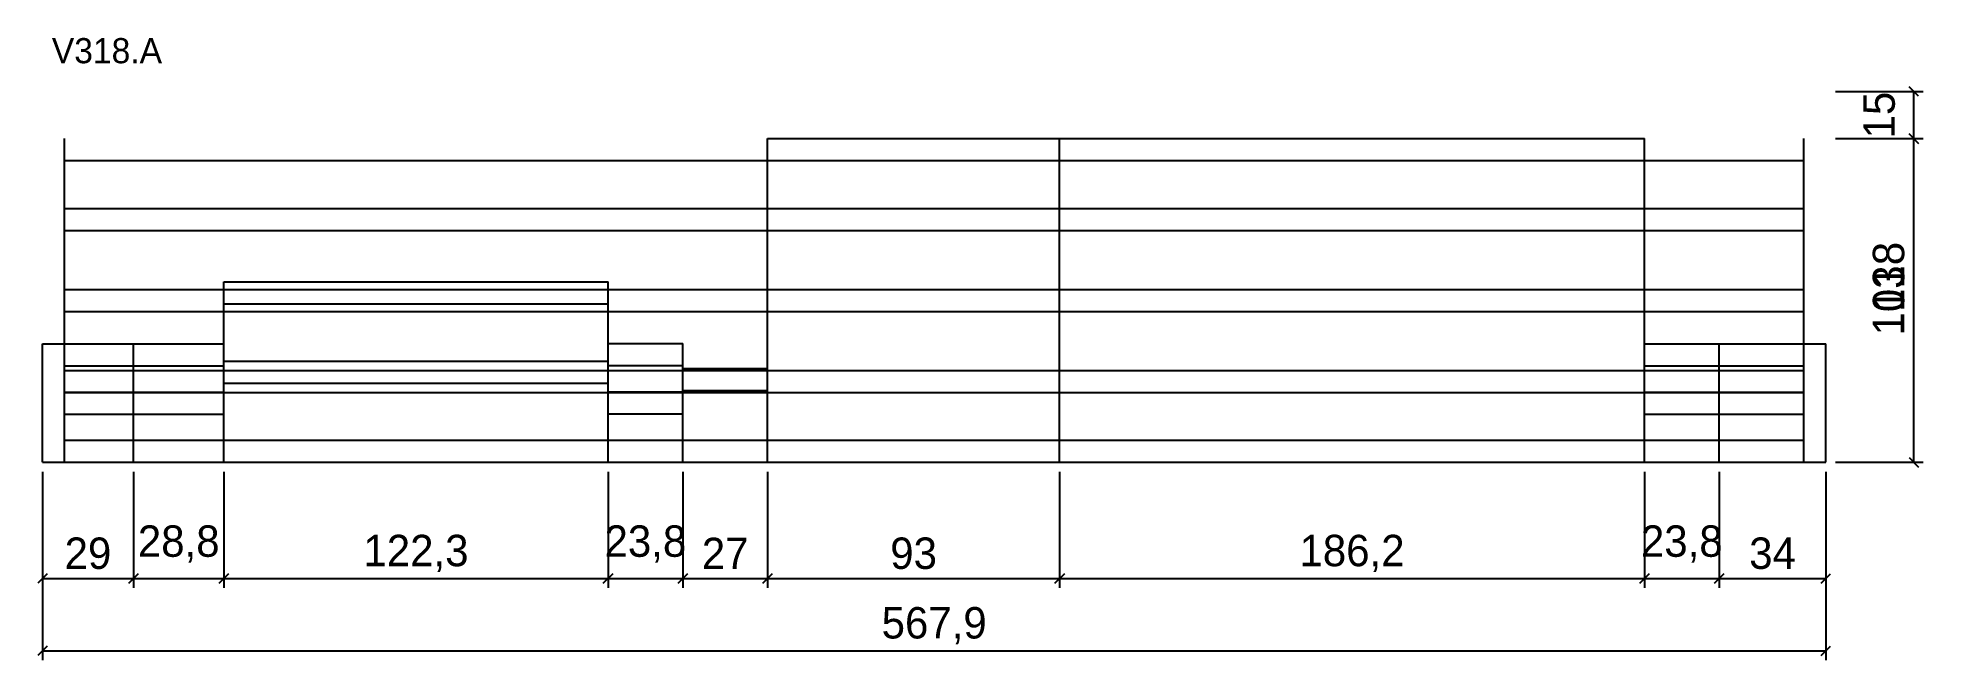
# Model space of a CAD drawing. Extents: x -2 to 599, y -316 to -118.
import ezdxf

# ---------------------------------------------------------------- set-up
doc = ezdxf.new("R2010")
doc.units = 0
for name, color, linetype in [('COTA', 241, 'Continuous'), ('NOMENCLATURA', 7, 'Continuous'), ('Painéis', 200, 'Continuous'), ('SARR_2.2x7', 40, 'Continuous')]:
    doc.layers.add(name, color=color, linetype=linetype)
doc.dimstyles.new('PAINEL', dxfattribs={"dimtxt": 10, "dimasz": 3, "dimexe": 3, "dimexo": 3, "dimgap": 3, "dimtad": 1, "dimblk": 'OBLIQUE', "dimblk1": 'OBLIQUE', "dimcen": 2.5, "dimclrd": 4, "dimclre": 4, "dimclrt": 240, "dimazin": 3, "dimtfac": 1, "dimtmove": 0, "dimatfit": 3})

# ---------------------------------------------------------------- blocks, each defined once
blk = doc.blocks.new('_OBLIQUE')
at = {"color": 0, "linetype": 'BYBLOCK'}
blk.add_line((-0.5, -0.5), (0.5, 0.5), dxfattribs=at)

msp = doc.modelspace()

# ---------------------------------------------------------------- linework, layer by layer
at = {"layer": 'Painéis'}
for p, q in [((230.9, -253), (230.9, -150)), ((230.9, -150), (323.9, -150)), ((323.9, -253), (323.9, -150)), ((323.9, -150), (510.1, -150)), ((510.1, -253), (510.1, -150)), ((57.8, -253), (57.8, -195.6)), ((57.8, -195.6), (180.1, -195.6)), ((180.1, -253), (180.1, -195.6)), ((0, -215.3), (29, -215.3)), ((0, -253), (0, -215.3)), ((29, -253), (29, -215.3)), ((29, -215.3), (57.8, -215.3)), ((180.1, -215.2), (203.9, -215.2)), ((203.9, -253), (203.9, -215.2)), ((510.1, -215.3), (533.9, -215.3)), ((533.9, -253), (533.9, -215.3)), ((533.9, -215.3), (567.9, -215.3)), ((567.9, -253), (567.9, -215.3)), ((203.9, -223.1), (230.9, -223.1)), ((0, -253), (29, -253)), ((29, -253), (57.8, -253)), ((57.8, -253), (180.1, -253)), ((180.1, -253), (203.9, -253)), ((203.9, -253), (230.9, -253)), ((230.9, -253), (323.9, -253)), ((323.9, -253), (510.1, -253)), ((510.1, -253), (533.9, -253)), ((533.9, -253), (567.9, -253))]:
    msp.add_line(p, q, dxfattribs=at)
at = {"layer": 'SARR_2.2x7'}
for p, q in [((7, -253), (7, -150)), ((560.9, -253), (560.9, -150))]:
    msp.add_line(p, q, dxfattribs=at)
for points in [[(7, -157), (29, -157)], [(29, -157), (57.8, -157)], [(57.8, -157), (180.1, -157)], [(180.1, -157), (203.9, -157)], [(203.9, -157), (230.9, -157)], [(230.9, -157), (323.9, -157)], [(230.9, -157), (323.9, -157)], [(323.9, -157), (510.1, -157)], [(323.9, -157), (510.1, -157)], [(510.1, -157), (533.9, -157)], [(533.9, -157), (560.9, -157)], [(7, -172.25), (29, -172.25)], [(29, -172.25), (57.8, -172.25)], [(57.8, -172.25), (180.1, -172.25)], [(180.1, -172.25), (203.9, -172.25)], [(203.9, -172.25), (230.9, -172.25)], [(230.9, -172.25), (323.9, -172.25)], [(230.9, -172.25), (323.9, -172.25)], [(323.9, -172.25), (510.1, -172.25)], [(323.9, -172.25), (510.1, -172.25)], [(510.1, -172.25), (533.9, -172.25)], [(533.9, -172.25), (560.9, -172.25)], [(7, -179.25), (29, -179.25)], [(29, -179.25), (57.8, -179.25)], [(57.8, -179.25), (180.1, -179.25)], [(180.1, -179.25), (203.9, -179.25)], [(203.9, -179.25), (230.9, -179.25)], [(230.9, -179.25), (323.9, -179.25)], [(230.9, -179.25), (323.9, -179.25)], [(323.9, -179.25), (510.1, -179.25)], [(323.9, -179.25), (510.1, -179.25)], [(510.1, -179.25), (533.9, -179.25)], [(533.9, -179.25), (560.9, -179.25)], [(7, -198), (29, -198)], [(29, -198), (57.8, -198)], [(57.8, -198), (180.1, -198)], [(180.1, -198), (203.9, -198)], [(203.9, -198), (230.9, -198)], [(230.9, -198), (323.9, -198)], [(230.9, -198), (323.9, -198)], [(323.9, -198), (510.1, -198)], [(323.9, -198), (510.1, -198)], [(510.1, -198), (533.9, -198)], [(533.9, -198), (560.9, -198)], [(57.8, -202.6), (180.1, -202.6)], [(7, -205), (29, -205)], [(29, -205), (57.8, -205)], [(57.8, -205), (180.1, -205)], [(180.1, -205), (203.9, -205)], [(203.9, -205), (230.9, -205)], [(230.9, -205), (323.9, -205)], [(230.9, -205), (323.9, -205)], [(323.9, -205), (510.1, -205)], [(323.9, -205), (510.1, -205)], [(510.1, -205), (533.9, -205)], [(533.9, -205), (560.9, -205)], [(57.8, -220.8), (180.1, -220.8)], [(7, -222.3), (29, -222.3)], [(7, -223.75), (29, -223.75)], [(29, -222.3), (57.8, -222.3)], [(29, -223.75), (57.8, -223.75)], [(57.8, -223.75), (180.1, -223.75)], [(57.8, -227.8), (180.1, -227.8)], [(180.1, -222.2), (203.9, -222.2)], [(180.1, -223.75), (203.9, -223.75)], [(203.9, -223.75), (230.9, -223.75)], [(230.9, -223.75), (323.9, -223.75)], [(230.9, -223.75), (323.9, -223.75)], [(323.9, -223.75), (510.1, -223.75)], [(323.9, -223.75), (510.1, -223.75)], [(510.1, -222.3), (533.9, -222.3)], [(510.1, -223.75), (533.9, -223.75)], [(533.9, -222.3), (560.9, -222.3)], [(533.9, -223.75), (560.9, -223.75)], [(7, -230.65), (29, -230.65)], [(7, -230.75), (29, -230.75)], [(29, -230.65), (57.8, -230.65)], [(29, -230.75), (57.8, -230.75)], [(57.8, -230.75), (180.1, -230.75)], [(180.1, -230.6), (203.9, -230.6)], [(180.1, -230.75), (203.9, -230.75)], [(203.9, -230.1), (230.9, -230.1)], [(203.9, -230.75), (230.9, -230.75)], [(230.9, -230.75), (323.9, -230.75)], [(230.9, -230.75), (323.9, -230.75)], [(323.9, -230.75), (510.1, -230.75)], [(323.9, -230.75), (510.1, -230.75)], [(510.1, -230.65), (533.9, -230.65)], [(510.1, -230.75), (533.9, -230.75)], [(533.9, -230.65), (560.9, -230.65)], [(533.9, -230.75), (560.9, -230.75)], [(7, -237.65), (29, -237.65)], [(29, -237.65), (57.8, -237.65)], [(180.1, -237.6), (203.9, -237.6)], [(510.1, -237.65), (533.9, -237.65)], [(533.9, -237.65), (560.9, -237.65)], [(7, -246), (29, -246)], [(7, -246), (29, -246)], [(29, -246), (57.8, -246)], [(29, -246), (57.8, -246)], [(57.8, -246), (180.1, -246)], [(57.8, -246), (180.1, -246)], [(180.1, -246), (203.9, -246)], [(180.1, -246), (203.9, -246)], [(203.9, -246), (230.9, -246)], [(203.9, -246), (230.9, -246)], [(230.9, -246), (323.9, -246)], [(230.9, -246), (323.9, -246)], [(323.9, -246), (510.1, -246)], [(323.9, -246), (510.1, -246)], [(510.1, -246), (533.9, -246)], [(510.1, -246), (533.9, -246)], [(533.9, -246), (560.9, -246)], [(533.9, -246), (560.9, -246)]]:
    msp.add_lwpolyline(points, dxfattribs=at)

# ---------------------------------------------------------------- texts
at = {"layer": 'NOMENCLATURA'}
msp.add_text('V318.A', height=8, dxfattribs=at).set_placement((3, -126))

# ---------------------------------------------------------------- dimensions: what is measured, and where the dimension line sits
at = {"layer": 'COTA'}
for base, p1, p2 in [((595.9, -253), (567.9, -253), (567.9, -135)), ((595.9, -150), (567.9, -150), (567.9, -135)), ((595.9, -253), (567.9, -253), (567.9, -150))]:
    msp.add_linear_dim(base=base, p1=p1, p2=p2, angle=90, dimstyle='PAINEL', dxfattribs=at).render()
for base, p1, p2 in [((0, -290), (0, -253), (29, -253)), ((0, -313), (0, -253), (567.9, -253)), ((29, -290), (29, -253), (57.8, -253)), ((57.8, -290), (57.8, -253), (180.1, -253)), ((180.1, -290), (180.1, -253), (203.9, -253)), ((203.9, -290), (203.9, -253), (230.9, -253)), ((230.9, -290), (230.9, -253), (323.9, -253)), ((323.9, -290), (323.9, -253), (510.1, -253)), ((510.1, -290), (510.1, -253), (533.9, -253)), ((533.9, -290), (533.9, -253), (567.9, -253))]:
    msp.add_linear_dim(base=base, p1=p1, p2=p2, dimstyle='PAINEL', dxfattribs=at).render()

doc.saveas('drawing.dxf')
